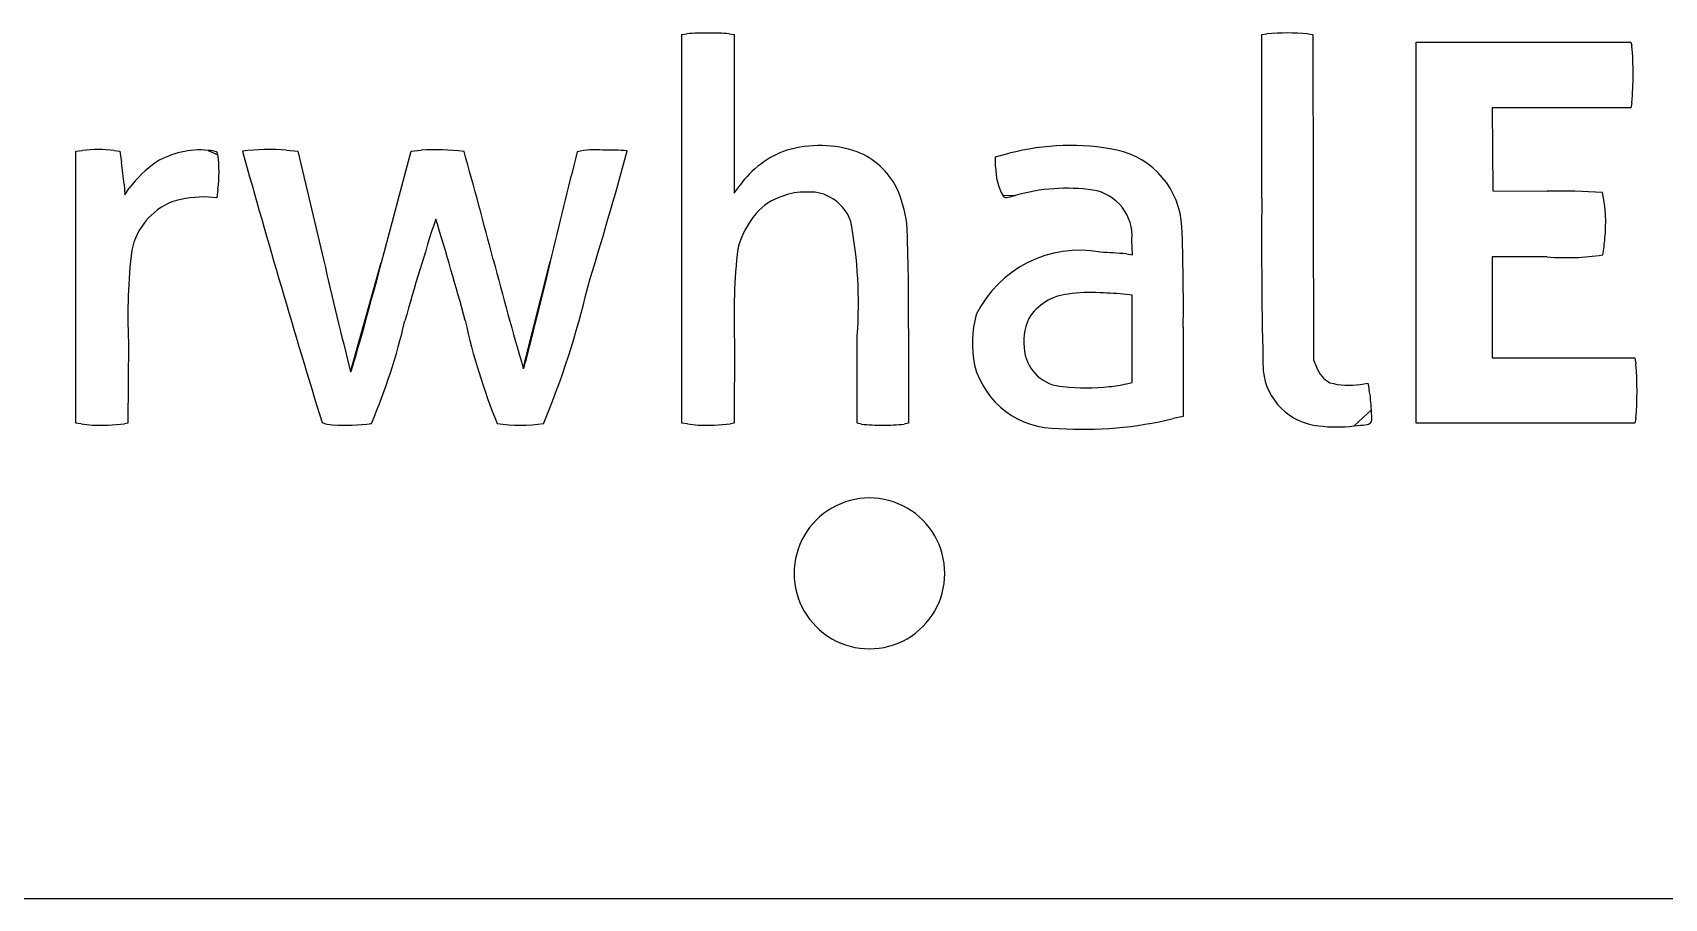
# Model space of a CAD drawing. Extents: x -105 to 105, y -106 to 105.
# Drawn here: x -71.72 to -39.82, y 65.38 to 82.29 of the extents above; entities that cross this region are included whole.
import ezdxf

# ---------------------------------------------------------------- set-up
doc = ezdxf.new("R2010")
doc.units = 0
doc.header["$MEASUREMENT"] = 0
doc.layers.add('LAYER_1', color=7, linetype='CONTINUOUS')

msp = doc.modelspace()

# ---------------------------------------------------------------- linework, layer by layer
at = {"layer": 'LAYER_1'}
for points, knots in [([(-58.9238, 74.6473), (-58.9238, 74.6473), (-59.0325, 74.6617), (-59.0325, 74.6617), (-59.0325, 74.6617), (-59.0325, 74.6617), (-59.0325, 78.4575), (-59.0325, 78.4575), (-59.0325, 78.4575), (-59.0325, 78.4575), (-59.0325, 82.2533), (-59.0325, 82.2533), (-59.0325, 82.2533), (-59.0325, 82.2533), (-58.9366, 82.2691), (-58.9366, 82.2691)], [0, 0, 0, 0, 0.2, 0.2, 0.2, 0.2, 0.4, 0.4, 0.4, 0.4, 0.6, 0.6, 0.6, 0.6, 1, 1, 1, 1]), ([(-58.1047, 82.2692), (-58.1047, 82.2692), (-58.0088, 82.2534), (-58.0088, 82.2534), (-58.0088, 82.2534), (-58.0088, 82.2534), (-58.0088, 80.7054), (-58.0088, 80.7054), (-58.0088, 80.7054), (-58.0088, 80.7054), (-58.0088, 79.1575), (-58.0088, 79.1575), (-58.0088, 79.1575), (-58.0088, 79.1575), (-57.8937, 79.3138), (-57.8937, 79.3138)], [0, 0, 0, 0, 0.2, 0.2, 0.2, 0.2, 0.4, 0.4, 0.4, 0.4, 0.6, 0.6, 0.6, 0.6, 1, 1, 1, 1]), ([(-47.6941, 79.051), (-47.6941, 79.051), (-47.6943, 82.2533), (-47.6943, 82.2533), (-47.6943, 82.2533), (-47.6943, 82.2533), (-47.5984, 82.2691), (-47.5984, 82.2691)], [0, 0, 0, 0, 0.3333333, 0.3333333, 0.3333333, 0.3333333, 1, 1, 1, 1]), ([(-46.7928, 82.2692), (-46.7928, 82.2692), (-46.6975, 82.2534), (-46.6975, 82.2534), (-46.6975, 82.2534), (-46.6975, 82.2534), (-46.6905, 79.0766), (-46.6905, 79.0766), (-46.6905, 79.0766), (-46.6905, 79.0766), (-46.6834, 75.8998), (-46.6834, 75.8998), (-46.6834, 75.8998), (-46.6834, 75.8998), (-46.6257, 75.7574), (-46.6257, 75.7574)], [0, 0, 0, 0, 0.2, 0.2, 0.2, 0.2, 0.4, 0.4, 0.4, 0.4, 0.6, 0.6, 0.6, 0.6, 1, 1, 1, 1]), ([(-44.6742, 78.3825), (-44.6742, 78.3825), (-44.6742, 82.1064), (-44.6742, 82.1064), (-44.6742, 82.1064), (-44.6742, 82.1064), (-42.576, 82.1064), (-42.576, 82.1064), (-42.576, 82.1064), (-42.576, 82.1064), (-40.4777, 82.1064), (-40.4777, 82.1064), (-40.4777, 82.1064), (-40.4777, 82.1064), (-40.458, 82.036), (-40.458, 82.036)], [0, 0, 0, 0, 0.2, 0.2, 0.2, 0.2, 0.4, 0.4, 0.4, 0.4, 0.6, 0.6, 0.6, 0.6, 1, 1, 1, 1]), ([(-40.4587, 80.9227), (-40.4587, 80.9227), (-40.4791, 80.8267), (-40.4791, 80.8267), (-40.4791, 80.8267), (-40.4791, 80.8267), (-41.8348, 80.8267), (-41.8348, 80.8267), (-41.8348, 80.8267), (-41.8348, 80.8267), (-43.1905, 80.8267), (-43.1905, 80.8267), (-43.1905, 80.8267), (-43.1905, 80.8267), (-43.1837, 80.0141), (-43.1837, 80.0141), (-43.1837, 80.0141), (-43.1837, 80.0141), (-43.1769, 79.2015), (-43.1769, 79.2015), (-43.1769, 79.2015), (-43.1769, 79.2015), (-42.1158, 79.1947), (-42.1158, 79.1947)], [0, 0, 0, 0, 0.1428571, 0.1428571, 0.1428571, 0.1428571, 0.2857143, 0.2857143, 0.2857143, 0.2857143, 0.4285714, 0.4285714, 0.4285714, 0.4285714, 0.5714286, 0.5714286, 0.5714286, 0.5714286, 0.7142857, 0.7142857, 0.7142857, 0.7142857, 1, 1, 1, 1]), ([(-70.7739, 74.6473), (-70.7739, 74.6473), (-70.8826, 74.6617), (-70.8826, 74.6617), (-70.8826, 74.6617), (-70.8826, 74.6617), (-70.8826, 77.3183), (-70.8826, 77.3183), (-70.8826, 77.3183), (-70.8826, 77.3183), (-70.8826, 79.975), (-70.8826, 79.975), (-70.8826, 79.975), (-70.8826, 79.975), (-70.7483, 79.9911), (-70.7483, 79.9911)], [0, 0, 0, 0, 0.2, 0.2, 0.2, 0.2, 0.4, 0.4, 0.4, 0.4, 0.6, 0.6, 0.6, 0.6, 1, 1, 1, 1]), ([(-68.2959, 79.993), (-68.2959, 79.993), (-68.249, 79.9882), (-68.249, 79.9882), (-68.249, 79.9882), (-68.249, 79.9882), (-68.2109, 79.9837), (-68.2109, 79.9837), (-68.2109, 79.9837), (-68.2109, 79.9837), (-68.1806, 79.9789), (-68.1806, 79.9789), (-68.1806, 79.9789), (-68.1806, 79.9789), (-68.1534, 79.9721), (-68.1534, 79.9721), (-68.1534, 79.9721), (-68.1534, 79.9721), (-68.1338, 79.9636), (-68.1338, 79.9636), (-68.1338, 79.9636), (-68.1338, 79.9636), (-68.1182, 79.9504), (-68.1182, 79.9504), (-68.1182, 79.9504), (-68.1182, 79.9504), (-68.1082, 79.9323), (-68.1082, 79.9323), (-68.1082, 79.9323), (-68.1082, 79.9323), (-68.1009, 79.9083), (-68.1009, 79.9083), (-68.1009, 79.9083), (-68.1009, 79.9083), (-68.2959, 79.9929), (-68.2959, 79.9929), (-68.2959, 79.9929), (-68.2959, 79.9929), (-68.2959, 79.993), (-68.2959, 79.993)], [0, 0, 0, 0, 0.0909091, 0.0909091, 0.0909091, 0.0909091, 0.1818182, 0.1818182, 0.1818182, 0.1818182, 0.2727273, 0.2727273, 0.2727273, 0.2727273, 0.3636364, 0.3636364, 0.3636364, 0.3636364, 0.4545455, 0.4545455, 0.4545455, 0.4545455, 0.5454545, 0.5454545, 0.5454545, 0.5454545, 0.6363636, 0.6363636, 0.6363636, 0.6363636, 0.7272727, 0.7272727, 0.7272727, 0.7272727, 0.8181818, 0.8181818, 0.8181818, 0.8181818, 1, 1, 1, 1]), ([(-64.9075, 77.8038), (-64.9075, 77.8038), (-64.3229, 79.9784), (-64.3229, 79.9784), (-64.3229, 79.9784), (-64.3229, 79.9784), (-64.1317, 79.9962), (-64.1317, 79.9962)], [0, 0, 0, 0, 0.3333333, 0.3333333, 0.3333333, 0.3333333, 1, 1, 1, 1]), ([(-52.8999, 79.673), (-52.8999, 79.673), (-52.9027, 79.8669), (-52.9027, 79.8669), (-52.9027, 79.8669), (-52.9027, 79.8669), (-52.6303, 79.9355), (-52.6303, 79.9355)], [0, 0, 0, 0, 0.3333333, 0.3333333, 0.3333333, 0.3333333, 1, 1, 1, 1]), ([(-69.9383, 79.3295), (-69.9383, 79.3295), (-69.9229, 79.1247), (-69.9229, 79.1247), (-69.9229, 79.1247), (-69.9229, 79.1247), (-69.8355, 79.2506), (-69.8355, 79.2506)], [0, 0, 0, 0, 0.3333333, 0.3333333, 0.3333333, 0.3333333, 1, 1, 1, 1]), ([(-68.101, 79.2366), (-68.101, 79.2366), (-68.1219, 79.0669), (-68.1219, 79.0669), (-68.1219, 79.0669), (-68.1219, 79.0669), (-68.2841, 79.0799), (-68.2841, 79.0799)], [0, 0, 0, 0, 0.3333333, 0.3333333, 0.3333333, 0.3333333, 1, 1, 1, 1]), ([(-52.5178, 79.1089), (-52.5178, 79.1089), (-52.5723, 79.0951), (-52.5723, 79.0951), (-52.5723, 79.0951), (-52.5723, 79.0951), (-52.6166, 79.0843), (-52.6166, 79.0843), (-52.6166, 79.0843), (-52.6166, 79.0843), (-52.6518, 79.0767), (-52.6518, 79.0767), (-52.6518, 79.0767), (-52.6518, 79.0767), (-52.6835, 79.0716), (-52.6835, 79.0716), (-52.6835, 79.0716), (-52.6835, 79.0716), (-52.7067, 79.0716), (-52.7067, 79.0716), (-52.7067, 79.0716), (-52.7067, 79.0716), (-52.7263, 79.0759), (-52.7263, 79.0759), (-52.7263, 79.0759), (-52.7263, 79.0759), (-52.7408, 79.0858), (-52.7408, 79.0858), (-52.7408, 79.0858), (-52.7408, 79.0858), (-52.7537, 79.1013), (-52.7537, 79.1013), (-52.7537, 79.1013), (-52.7537, 79.1013), (-52.5178, 79.1092), (-52.5178, 79.1092), (-52.5178, 79.1092), (-52.5178, 79.1092), (-52.5178, 79.1089), (-52.5178, 79.1089)], [0, 0, 0, 0, 0.0909091, 0.0909091, 0.0909091, 0.0909091, 0.1818182, 0.1818182, 0.1818182, 0.1818182, 0.2727273, 0.2727273, 0.2727273, 0.2727273, 0.3636364, 0.3636364, 0.3636364, 0.3636364, 0.4545455, 0.4545455, 0.4545455, 0.4545455, 0.5454545, 0.5454545, 0.5454545, 0.5454545, 0.6363636, 0.6363636, 0.6363636, 0.6363636, 0.7272727, 0.7272727, 0.7272727, 0.7272727, 0.8181818, 0.8181818, 0.8181818, 0.8181818, 1, 1, 1, 1]), ([(-40.382, 74.7545), (-40.382, 74.7545), (-40.4023, 74.6585), (-40.4023, 74.6585), (-40.4023, 74.6585), (-40.4023, 74.6585), (-42.5382, 74.6585), (-42.5382, 74.6585), (-42.5382, 74.6585), (-42.5382, 74.6585), (-44.6742, 74.6585), (-44.6742, 74.6585), (-44.6742, 74.6585), (-44.6742, 74.6585), (-44.6742, 78.3825), (-44.6742, 78.3825)], [0, 0, 0, 0, 0.2, 0.2, 0.2, 0.2, 0.4, 0.4, 0.4, 0.4, 0.6, 0.6, 0.6, 0.6, 1, 1, 1, 1]), ([(-42.1175, 77.909), (-42.1175, 77.909), (-43.1897, 77.909), (-43.1897, 77.909), (-43.1897, 77.909), (-43.1897, 77.909), (-43.1897, 76.9236), (-43.1897, 76.9236), (-43.1897, 76.9236), (-43.1897, 76.9236), (-43.1897, 75.9382), (-43.1897, 75.9382), (-43.1897, 75.9382), (-43.1897, 75.9382), (-41.7964, 75.9382), (-41.7964, 75.9382), (-41.7964, 75.9382), (-41.7964, 75.9382), (-40.4031, 75.9382), (-40.4031, 75.9382), (-40.4031, 75.9382), (-40.4031, 75.9382), (-40.3824, 75.8167), (-40.3824, 75.8167)], [0, 0, 0, 0, 0.1428571, 0.1428571, 0.1428571, 0.1428571, 0.2857143, 0.2857143, 0.2857143, 0.2857143, 0.4285714, 0.4285714, 0.4285714, 0.4285714, 0.5714286, 0.5714286, 0.5714286, 0.5714286, 0.7142857, 0.7142857, 0.7142857, 0.7142857, 1, 1, 1, 1]), ([(-65.5087, 75.6621), (-65.5087, 75.6621), (-65.5084, 75.6619), (-65.5084, 75.6619), (-65.5084, 75.6619), (-65.5084, 75.6619), (-65.5082, 75.662), (-65.5082, 75.662), (-65.5082, 75.662), (-65.5082, 75.662), (-65.5073, 75.662), (-65.5073, 75.662), (-65.5073, 75.662), (-65.5073, 75.662), (-65.5065, 75.6648), (-65.5065, 75.6648), (-65.5065, 75.6648), (-65.5065, 75.6648), (-65.5042, 75.6699), (-65.5042, 75.6699), (-65.5042, 75.6699), (-65.5042, 75.6699), (-65.4986, 75.6851), (-65.4986, 75.6851), (-65.4986, 75.6851), (-65.4986, 75.6851), (-65.4909, 75.7083), (-65.4909, 75.7083), (-65.4909, 75.7083), (-65.4909, 75.7083), (-65.4812, 75.7387), (-65.4812, 75.7387), (-65.4812, 75.7387), (-65.4812, 75.7387), (-65.4697, 75.7763), (-65.4697, 75.7763), (-65.4697, 75.7763), (-65.4697, 75.7763), (-65.4563, 75.8208), (-65.4563, 75.8208), (-65.4563, 75.8208), (-65.4563, 75.8208), (-65.4371, 75.8861), (-65.4371, 75.8861), (-65.4371, 75.8861), (-65.4371, 75.8861), (-65.4152, 75.9615), (-65.4152, 75.9615), (-65.4152, 75.9615), (-65.4152, 75.9615), (-65.3908, 76.0465), (-65.3908, 76.0465), (-65.3908, 76.0465), (-65.3908, 76.0465), (-65.364, 76.1407), (-65.364, 76.1407), (-65.364, 76.1407), (-65.364, 76.1407), (-65.335, 76.2435), (-65.335, 76.2435), (-65.335, 76.2435), (-65.335, 76.2435), (-65.3044, 76.3525), (-65.3044, 76.3525), (-65.3044, 76.3525), (-65.3044, 76.3525), (-65.2719, 76.4689), (-65.2719, 76.4689), (-65.2719, 76.4689), (-65.2719, 76.4689), (-65.2377, 76.5924), (-65.2377, 76.5924), (-65.2377, 76.5924), (-65.2377, 76.5924), (-65.2017, 76.7225), (-65.2017, 76.7225), (-65.2017, 76.7225), (-65.2017, 76.7225), (-65.1569, 76.8852), (-65.1569, 76.8852), (-65.1569, 76.8852), (-65.1569, 76.8852), (-65.1102, 77.056), (-65.1102, 77.056), (-65.1102, 77.056), (-65.1102, 77.056), (-65.0617, 77.234), (-65.0617, 77.234), (-65.0617, 77.234), (-65.0617, 77.234), (-65.0116, 77.4184), (-65.0116, 77.4184), (-65.0116, 77.4184), (-65.0116, 77.4184), (-64.9602, 77.6086), (-64.9602, 77.6086), (-64.9602, 77.6086), (-64.9602, 77.6086), (-64.9077, 77.8037), (-64.9077, 77.8037), (-64.9077, 77.8037), (-64.9077, 77.8037), (-65.5089, 75.662), (-65.5089, 75.662), (-65.5089, 75.662), (-65.5089, 75.662), (-65.5087, 75.6621), (-65.5087, 75.6621)], [0, 0, 0, 0, 0.0357143, 0.0357143, 0.0357143, 0.0357143, 0.0714286, 0.0714286, 0.0714286, 0.0714286, 0.1071429, 0.1071429, 0.1071429, 0.1071429, 0.1428571, 0.1428571, 0.1428571, 0.1428571, 0.1785714, 0.1785714, 0.1785714, 0.1785714, 0.2142857, 0.2142857, 0.2142857, 0.2142857, 0.25, 0.25, 0.25, 0.25, 0.2857143, 0.2857143, 0.2857143, 0.2857143, 0.3214286, 0.3214286, 0.3214286, 0.3214286, 0.3571429, 0.3571429, 0.3571429, 0.3571429, 0.3928571, 0.3928571, 0.3928571, 0.3928571, 0.4285714, 0.4285714, 0.4285714, 0.4285714, 0.4642857, 0.4642857, 0.4642857, 0.4642857, 0.5, 0.5, 0.5, 0.5, 0.5357143, 0.5357143, 0.5357143, 0.5357143, 0.5714286, 0.5714286, 0.5714286, 0.5714286, 0.6071429, 0.6071429, 0.6071429, 0.6071429, 0.6428571, 0.6428571, 0.6428571, 0.6428571, 0.6785714, 0.6785714, 0.6785714, 0.6785714, 0.7142857, 0.7142857, 0.7142857, 0.7142857, 0.75, 0.75, 0.75, 0.75, 0.7857143, 0.7857143, 0.7857143, 0.7857143, 0.8214286, 0.8214286, 0.8214286, 0.8214286, 0.8571429, 0.8571429, 0.8571429, 0.8571429, 0.8928571, 0.8928571, 0.8928571, 0.8928571, 0.9285714, 0.9285714, 0.9285714, 0.9285714, 1, 1, 1, 1]), ([(-62.1321, 75.728), (-62.1321, 75.728), (-62.1319, 75.728), (-62.1319, 75.728), (-62.1319, 75.728), (-62.1319, 75.728), (-62.1318, 75.728), (-62.1318, 75.728), (-62.1318, 75.728), (-62.1318, 75.728), (-62.1315, 75.7283), (-62.1315, 75.7283), (-62.1315, 75.7283), (-62.1315, 75.7283), (-62.1298, 75.7317), (-62.1298, 75.7317), (-62.1298, 75.7317), (-62.1298, 75.7317), (-62.1279, 75.737), (-62.1279, 75.737), (-62.1279, 75.737), (-62.1279, 75.737), (-62.1213, 75.7579), (-62.1213, 75.7579), (-62.1213, 75.7579), (-62.1213, 75.7579), (-62.112, 75.7902), (-62.112, 75.7902), (-62.112, 75.7902), (-62.112, 75.7902), (-62.1001, 75.8336), (-62.1001, 75.8336), (-62.1001, 75.8336), (-62.1001, 75.8336), (-62.0857, 75.8875), (-62.0857, 75.8875), (-62.0857, 75.8875), (-62.0857, 75.8875), (-62.0688, 75.9518), (-62.0688, 75.9518), (-62.0688, 75.9518), (-62.0688, 75.9518), (-62.0496, 76.0258), (-62.0496, 76.0258), (-62.0496, 76.0258), (-62.0496, 76.0258), (-62.0282, 76.1092), (-62.0282, 76.1092), (-62.0282, 76.1092), (-62.0282, 76.1092), (-62.0047, 76.2014), (-62.0047, 76.2014), (-62.0047, 76.2014), (-62.0047, 76.2014), (-61.9793, 76.3019), (-61.9793, 76.3019), (-61.9793, 76.3019), (-61.9793, 76.3019), (-61.9526, 76.4083), (-61.9526, 76.4083), (-61.9526, 76.4083), (-61.9526, 76.4083), (-61.9242, 76.522), (-61.9242, 76.522), (-61.9242, 76.522), (-61.9242, 76.522), (-61.8942, 76.6424), (-61.8942, 76.6424), (-61.8942, 76.6424), (-61.8942, 76.6424), (-61.8628, 76.7692), (-61.8628, 76.7692), (-61.8628, 76.7692), (-61.8628, 76.7692), (-61.8156, 76.9604), (-61.8156, 76.9604), (-61.8156, 76.9604), (-61.8156, 76.9604), (-61.766, 77.1625), (-61.766, 77.1625), (-61.766, 77.1625), (-61.766, 77.1625), (-61.7143, 77.374), (-61.7143, 77.374), (-61.7143, 77.374), (-61.7143, 77.374), (-61.6608, 77.5938), (-61.6608, 77.5938), (-61.6608, 77.5938), (-61.6608, 77.5938), (-61.6059, 77.8206), (-61.6059, 77.8206), (-61.6059, 77.8206), (-61.6059, 77.8206), (-62.1322, 75.728), (-62.1322, 75.728), (-62.1322, 75.728), (-62.1322, 75.728), (-62.1321, 75.728), (-62.1321, 75.728)], [0, 0, 0, 0, 0.0384615, 0.0384615, 0.0384615, 0.0384615, 0.0769231, 0.0769231, 0.0769231, 0.0769231, 0.1153846, 0.1153846, 0.1153846, 0.1153846, 0.1538462, 0.1538462, 0.1538462, 0.1538462, 0.1923077, 0.1923077, 0.1923077, 0.1923077, 0.2307692, 0.2307692, 0.2307692, 0.2307692, 0.2692308, 0.2692308, 0.2692308, 0.2692308, 0.3076923, 0.3076923, 0.3076923, 0.3076923, 0.3461538, 0.3461538, 0.3461538, 0.3461538, 0.3846154, 0.3846154, 0.3846154, 0.3846154, 0.4230769, 0.4230769, 0.4230769, 0.4230769, 0.4615385, 0.4615385, 0.4615385, 0.4615385, 0.5, 0.5, 0.5, 0.5, 0.5384615, 0.5384615, 0.5384615, 0.5384615, 0.5769231, 0.5769231, 0.5769231, 0.5769231, 0.6153846, 0.6153846, 0.6153846, 0.6153846, 0.6538462, 0.6538462, 0.6538462, 0.6538462, 0.6923077, 0.6923077, 0.6923077, 0.6923077, 0.7307692, 0.7307692, 0.7307692, 0.7307692, 0.7692308, 0.7692308, 0.7692308, 0.7692308, 0.8076923, 0.8076923, 0.8076923, 0.8076923, 0.8461538, 0.8461538, 0.8461538, 0.8461538, 0.8846154, 0.8846154, 0.8846154, 0.8846154, 0.9230769, 0.9230769, 0.9230769, 0.9230769, 1, 1, 1, 1]), ([(-50.2281, 75.458), (-50.2281, 75.458), (-50.2281, 76.309), (-50.2281, 76.309), (-50.2281, 76.309), (-50.2281, 76.309), (-50.2281, 77.16), (-50.2281, 77.16), (-50.2281, 77.16), (-50.2281, 77.16), (-50.3369, 77.1764), (-50.3369, 77.1764)], [0, 0, 0, 0, 0.25, 0.25, 0.25, 0.25, 0.5, 0.5, 0.5, 0.5, 1, 1, 1, 1]), ([(-69.8529, 76.2535), (-69.8529, 76.2535), (-69.8614, 74.662), (-69.8614, 74.662), (-69.8614, 74.662), (-69.8614, 74.662), (-69.9305, 74.6488), (-69.9305, 74.6488)], [0, 0, 0, 0, 0.3333333, 0.3333333, 0.3333333, 0.3333333, 1, 1, 1, 1]), ([(-58.0027, 76.2663), (-58.0027, 76.2663), (-58.0116, 74.662), (-58.0116, 74.662), (-58.0116, 74.662), (-58.0116, 74.662), (-58.0805, 74.6487), (-58.0805, 74.6487)], [0, 0, 0, 0, 0.3333333, 0.3333333, 0.3333333, 0.3333333, 1, 1, 1, 1]), ([(-55.5197, 74.6439), (-55.5197, 74.6439), (-55.6029, 74.6625), (-55.6029, 74.6625), (-55.6029, 74.6625), (-55.6029, 74.6625), (-55.6038, 76.369), (-55.6038, 76.369)], [0, 0, 0, 0, 0.3333333, 0.3333333, 0.3333333, 0.3333333, 1, 1, 1, 1]), ([(-54.6047, 76.5143), (-54.6047, 76.5143), (-54.6047, 74.6626), (-54.6047, 74.6626), (-54.6047, 74.6626), (-54.6047, 74.6626), (-54.6879, 74.644), (-54.6879, 74.644)], [0, 0, 0, 0, 0.3333333, 0.3333333, 0.3333333, 0.3333333, 1, 1, 1, 1]), ([(-49.23, 76.5377), (-49.23, 76.5377), (-49.23, 74.7939), (-49.23, 74.7939), (-49.23, 74.7939), (-49.23, 74.7939), (-49.4283, 74.7519), (-49.4283, 74.7519)], [0, 0, 0, 0, 0.3333333, 0.3333333, 0.3333333, 0.3333333, 1, 1, 1, 1]), ([(-45.5516, 74.9237), (-45.5516, 74.9237), (-45.5477, 74.858), (-45.5477, 74.858), (-45.5477, 74.858), (-45.5477, 74.858), (-45.5445, 74.8033), (-45.5445, 74.8033), (-45.5445, 74.8033), (-45.5445, 74.8033), (-45.5434, 74.7586), (-45.5434, 74.7586), (-45.5434, 74.7586), (-45.5434, 74.7586), (-45.5457, 74.7226), (-45.5457, 74.7226), (-45.5457, 74.7226), (-45.5457, 74.7226), (-45.5528, 74.693), (-45.5528, 74.693), (-45.5528, 74.693), (-45.5528, 74.693), (-45.5663, 74.6705), (-45.5663, 74.6705), (-45.5663, 74.6705), (-45.5663, 74.6705), (-45.5874, 74.6538), (-45.5874, 74.6538), (-45.5874, 74.6538), (-45.5874, 74.6538), (-45.6093, 74.6442), (-45.6093, 74.6442), (-45.6093, 74.6442), (-45.6093, 74.6442), (-45.6368, 74.6366), (-45.6368, 74.6366), (-45.6368, 74.6366), (-45.6368, 74.6366), (-45.6707, 74.6304), (-45.6707, 74.6304), (-45.6707, 74.6304), (-45.6707, 74.6304), (-45.7116, 74.625), (-45.7116, 74.625), (-45.7116, 74.625), (-45.7116, 74.625), (-45.7624, 74.6197), (-45.7624, 74.6197), (-45.7624, 74.6197), (-45.7624, 74.6197), (-45.8222, 74.614), (-45.8222, 74.614), (-45.8222, 74.614), (-45.8222, 74.614), (-45.8916, 74.6075), (-45.8916, 74.6075), (-45.8916, 74.6075), (-45.8916, 74.6075), (-45.5516, 74.9235), (-45.5516, 74.9235), (-45.5516, 74.9235), (-45.5516, 74.9235), (-45.5516, 74.9237), (-45.5516, 74.9237)], [0, 0, 0, 0, 0.0588235, 0.0588235, 0.0588235, 0.0588235, 0.1176471, 0.1176471, 0.1176471, 0.1176471, 0.1764706, 0.1764706, 0.1764706, 0.1764706, 0.2352941, 0.2352941, 0.2352941, 0.2352941, 0.2941176, 0.2941176, 0.2941176, 0.2941176, 0.3529412, 0.3529412, 0.3529412, 0.3529412, 0.4117647, 0.4117647, 0.4117647, 0.4117647, 0.4705882, 0.4705882, 0.4705882, 0.4705882, 0.5294118, 0.5294118, 0.5294118, 0.5294118, 0.5882353, 0.5882353, 0.5882353, 0.5882353, 0.6470588, 0.6470588, 0.6470588, 0.6470588, 0.7058824, 0.7058824, 0.7058824, 0.7058824, 0.7647059, 0.7647059, 0.7647059, 0.7647059, 0.8235294, 0.8235294, 0.8235294, 0.8235294, 0.8823529, 0.8823529, 0.8823529, 0.8823529, 1, 1, 1, 1])]:
    msp.add_open_spline(points, degree=3, knots=knots, dxfattribs=at)
for points in [[(-58.5206, 82.285), (-58.6595, 82.2873), (-58.7983, 82.282), (-58.9366, 82.2692)], [(-58.1047, 82.2692), (-58.243, 82.2819), (-58.3818, 82.2872), (-58.5206, 82.285)], [(-46.7928, 82.2692), (-47.0608, 82.2927), (-47.3304, 82.2927), (-47.5984, 82.2692)], [(-40.4587, 80.9227), (-40.4268, 81.2931), (-40.4266, 81.6656), (-40.4582, 82.036)], [(-55.606, 79.9665), (-56.0511, 80.1169), (-56.5317, 80.1265), (-56.9825, 79.9941)], [(-50.5291, 79.9995), (-51.2256, 80.1347), (-51.9434, 80.1128), (-52.6303, 79.9355)], [(-70.1334, 79.9917), (-70.3378, 80.0134), (-70.5439, 80.0134), (-70.7483, 79.9917)], [(-70.1334, 79.9917), (-70.1334, 79.9917), (-70.0168, 79.9757), (-70.0168, 79.9757)], [(-70.0168, 79.9758), (-70.0168, 79.9758), (-69.9853, 79.755), (-69.9853, 79.755)], [(-69.9383, 79.3295), (-69.9499, 79.4717), (-69.9656, 79.6136), (-69.9853, 79.755)], [(-69.3086, 79.765), (-69.5116, 79.624), (-69.6896, 79.4501), (-69.8355, 79.2506)], [(-68.2959, 79.993), (-68.649, 80.0258), (-69.0035, 79.946), (-69.3086, 79.765)], [(-68.101, 79.2366), (-68.0745, 79.4597), (-68.0745, 79.6852), (-68.1009, 79.9084)], [(-66.7607, 79.9966), (-67.0478, 80.0173), (-67.3362, 80.0102), (-67.6219, 79.9754)], [(-67.6219, 79.9754), (-67.1274, 78.201), (-66.6091, 76.4334), (-66.0673, 74.673)], [(-66.7607, 79.9966), (-66.7607, 79.9966), (-66.5419, 79.9783), (-66.5419, 79.9783)], [(-66.5419, 79.9784), (-66.5419, 79.9784), (-66.0337, 77.8367), (-66.0337, 77.8367)], [(-63.2912, 79.9735), (-63.5702, 80.0056), (-63.8514, 80.0133), (-64.1317, 79.9963)], [(-62.7183, 77.8578), (-62.9043, 78.5643), (-63.0953, 79.2696), (-63.2912, 79.9735)], [(-61.0759, 79.9632), (-61.2616, 79.2513), (-61.4383, 78.537), (-61.6058, 77.8206)], [(-60.5839, 79.9948), (-60.7485, 80.0131), (-60.915, 80.0024), (-61.0759, 79.9632)], [(-60.8738, 77.3215), (-60.6024, 78.2044), (-60.3441, 79.0914), (-60.0989, 79.982)], [(-60.0989, 79.982), (-60.2602, 79.9965), (-60.4221, 80.0007), (-60.5839, 79.9947)], [(-56.9825, 79.9941), (-57.3494, 79.8672), (-57.6678, 79.6295), (-57.8937, 79.3138)], [(-54.8356, 79.2661), (-55.001, 79.5838), (-55.2741, 79.8321), (-55.606, 79.9665)], [(-49.2561, 78.4983), (-49.2941, 79.2282), (-49.8152, 79.8428), (-50.5291, 79.9995)], [(-52.8999, 79.673), (-52.8985, 79.4732), (-52.8483, 79.2769), (-52.7537, 79.1009)], [(-56.5985, 79.1732), (-56.7561, 79.181), (-56.9136, 79.1559), (-57.061, 79.0996)], [(-56.1516, 79.0863), (-56.2878, 79.1613), (-56.4441, 79.1917), (-56.5985, 79.1732)], [(-54.6324, 78.5651), (-54.6683, 78.8069), (-54.7366, 79.0427), (-54.8356, 79.2661)], [(-50.996, 79.217), (-51.5052, 79.2887), (-52.0238, 79.2519), (-52.5178, 79.1089)], [(-50.2343, 78.2441), (-50.1957, 78.7174), (-50.5273, 79.1409), (-50.996, 79.217)], [(-41.0364, 79.1692), (-41.3957, 79.1929), (-41.7558, 79.2015), (-42.1158, 79.1949)], [(-40.9879, 78.2748), (-40.954, 78.5735), (-40.9704, 78.8759), (-41.0364, 79.1692)], [(-69.0011, 78.9841), (-69.4032, 78.8209), (-69.6981, 78.469), (-69.7883, 78.0447)], [(-68.2841, 79.0799), (-68.5269, 79.0902), (-68.7696, 79.0578), (-69.0011, 78.9841)], [(-57.061, 79.0996), (-57.2624, 79.0361), (-57.4419, 78.9174), (-57.5793, 78.7569)], [(-55.728, 78.6), (-55.8007, 78.811), (-55.9526, 78.9854), (-56.1516, 79.0863)], [(-47.6941, 79.051), (-47.7046, 77.9288), (-47.6956, 76.8065), (-47.6673, 75.6846)], [(-63.8444, 78.6512), (-64.0577, 77.9923), (-64.2588, 77.3295), (-64.4474, 76.6631)], [(-63.2679, 76.6649), (-63.4461, 77.331), (-63.6383, 77.9932), (-63.8444, 78.6512)], [(-57.5793, 78.7569), (-57.7519, 78.5599), (-57.875, 78.3244), (-57.9381, 78.0701)], [(-55.6038, 76.369), (-55.5486, 77.1149), (-55.5904, 77.8648), (-55.728, 78.6)], [(-54.6047, 76.5143), (-54.5946, 77.198), (-54.6039, 77.8819), (-54.6324, 78.5651)], [(-49.23, 76.5377), (-49.2227, 77.1913), (-49.2315, 77.8451), (-49.2561, 78.4983)], [(-50.8504, 78.0015), (-51.8407, 78.1858), (-52.8325, 77.6874), (-53.2756, 76.7828)], [(-50.2206, 77.9522), (-50.2206, 77.9522), (-50.2343, 78.2441), (-50.2343, 78.2441)], [(-41.0302, 77.9485), (-41.0095, 78.0563), (-40.9954, 78.1652), (-40.9879, 78.2748)], [(-69.7883, 78.0447), (-69.8567, 77.4502), (-69.8783, 76.8513), (-69.8529, 76.2535)], [(-62.7183, 77.8578), (-62.5325, 77.1453), (-62.337, 76.4353), (-62.1321, 75.728)], [(-57.9381, 78.0701), (-58.0063, 77.4714), (-58.0279, 76.8683), (-58.0027, 76.2663)], [(-50.3412, 77.9687), (-50.5106, 77.985), (-50.6804, 77.9959), (-50.8504, 78.0015)], [(-50.3412, 77.9687), (-50.3412, 77.9687), (-50.2206, 77.9521), (-50.2206, 77.9521)], [(-42.1175, 77.909), (-41.7547, 77.8825), (-41.3901, 77.8958), (-41.0302, 77.9485)], [(-66.0337, 77.8367), (-65.8655, 77.1102), (-65.6905, 76.3853), (-65.5087, 75.6621)], [(-61.7353, 74.6516), (-61.3776, 75.5172), (-61.0895, 76.41), (-60.8738, 77.3215)], [(-50.8552, 77.2086), (-51.0635, 77.2246), (-51.273, 77.2162), (-51.4794, 77.1835)], [(-50.3369, 77.1764), (-50.5092, 77.1932), (-50.6821, 77.2039), (-50.8552, 77.2086)], [(-51.4794, 77.1835), (-51.7963, 77.1528), (-52.0809, 76.9766), (-52.2498, 76.7067)], [(-65.0993, 74.6576), (-64.8249, 75.3062), (-64.6068, 75.9771), (-64.4474, 76.6631)], [(-63.2679, 76.6649), (-63.1166, 75.9778), (-62.9073, 75.3047), (-62.6422, 74.6529)], [(-53.2756, 76.7828), (-53.3638, 76.4601), (-53.3763, 76.1214), (-53.3122, 75.7931)], [(-52.2498, 76.7067), (-52.3409, 76.5043), (-52.3693, 76.2792), (-52.3312, 76.0605)], [(-52.3312, 76.0605), (-52.276, 75.6813), (-51.9601, 75.3942), (-51.5773, 75.3754)], [(-53.3122, 75.7931), (-53.1121, 75.0504), (-52.43, 74.5409), (-51.661, 74.56)], [(-47.6673, 75.6846), (-47.6066, 75.1135), (-47.152, 74.6642), (-46.5802, 74.6102)], [(-46.6257, 75.7574), (-46.5792, 75.6276), (-46.4871, 75.5192), (-46.3666, 75.4524)], [(-40.382, 74.7545), (-40.3503, 75.1078), (-40.3504, 75.4633), (-40.3822, 75.8167)], [(-51.5773, 75.3754), (-51.2782, 75.3447), (-50.9768, 75.3447), (-50.6778, 75.3754)], [(-50.6778, 75.3762), (-50.5638, 75.3882), (-50.4506, 75.4062), (-50.3386, 75.4302)], [(-50.6778, 75.3762), (-50.6778, 75.3762), (-50.6778, 75.3762), (-50.6778, 75.3762)], [(-50.3386, 75.4302), (-50.3386, 75.4302), (-50.2281, 75.4581), (-50.2281, 75.4581)], [(-46.3666, 75.4524), (-46.1724, 75.3979), (-45.9686, 75.3868), (-45.7696, 75.4199)], [(-45.7696, 75.4199), (-45.7696, 75.4199), (-45.6237, 75.4436), (-45.6237, 75.4436)], [(-45.6237, 75.4438), (-45.6237, 75.4438), (-45.5948, 75.3135), (-45.5948, 75.3135)], [(-45.5516, 74.9237), (-45.5573, 75.0544), (-45.5717, 75.1846), (-45.5948, 75.3135)], [(-70.7739, 74.6473), (-70.7036, 74.6382), (-70.6332, 74.6302), (-70.5627, 74.6233)], [(-70.5627, 74.6234), (-70.3516, 74.6144), (-70.1402, 74.6229), (-69.9305, 74.6488)], [(-66.0673, 74.673), (-66.0022, 74.6439), (-65.9315, 74.6297), (-65.8602, 74.6312)], [(-65.8602, 74.6312), (-65.6064, 74.6114), (-65.3512, 74.6203), (-65.0993, 74.6577)], [(-62.6422, 74.6529), (-62.3412, 74.6137), (-62.0363, 74.6137), (-61.7353, 74.6529)], [(-58.9238, 74.6473), (-58.8535, 74.6382), (-58.7831, 74.6302), (-58.7126, 74.6233)], [(-58.7126, 74.6233), (-58.5016, 74.6144), (-58.2902, 74.6229), (-58.0805, 74.6487)], [(-51.661, 74.56), (-50.9113, 74.5092), (-50.1583, 74.574), (-49.4283, 74.7519)], [(-55.5197, 74.6439), (-55.3817, 74.6283), (-55.2427, 74.6221), (-55.1038, 74.6253)], [(-55.1038, 74.6252), (-54.9649, 74.6221), (-54.826, 74.6283), (-54.6879, 74.6438)], [(-46.5802, 74.6102), (-46.5802, 74.6102), (-46.5802, 74.6102), (-46.5802, 74.6102)], [(-46.5802, 74.6102), (-46.3517, 74.58), (-46.1203, 74.5791), (-45.8916, 74.6074)], [(-54.6286, 73.002), (-55.0844, 73.2651), (-55.646, 73.2651), (-56.1018, 73.002)], [(-56.1018, 73.002), (-56.5576, 72.7388), (-56.8384, 72.2525), (-56.8384, 71.7261)], [(-53.892, 71.7261), (-53.892, 72.2525), (-54.1728, 72.7388), (-54.6286, 73.002)], [(-56.8384, 71.7261), (-56.8384, 71.1998), (-56.5576, 70.7135), (-56.1018, 70.4503)], [(-54.6286, 70.4503), (-54.1728, 70.7135), (-53.892, 71.1998), (-53.892, 71.7261)], [(-53.892, 71.7261), (-53.892, 71.7261), (-53.892, 71.7261), (-53.892, 71.7261)], [(-56.1018, 70.4503), (-55.646, 70.1871), (-55.0844, 70.1871), (-54.6286, 70.4503)], [(-101.0852, 65.3761), (-101.0852, 65.3761), (-9.6452, 65.3761), (-9.6452, 65.3761)]]:
    msp.add_open_spline(points, degree=3, dxfattribs=at)

doc.saveas('drawing.dxf')
